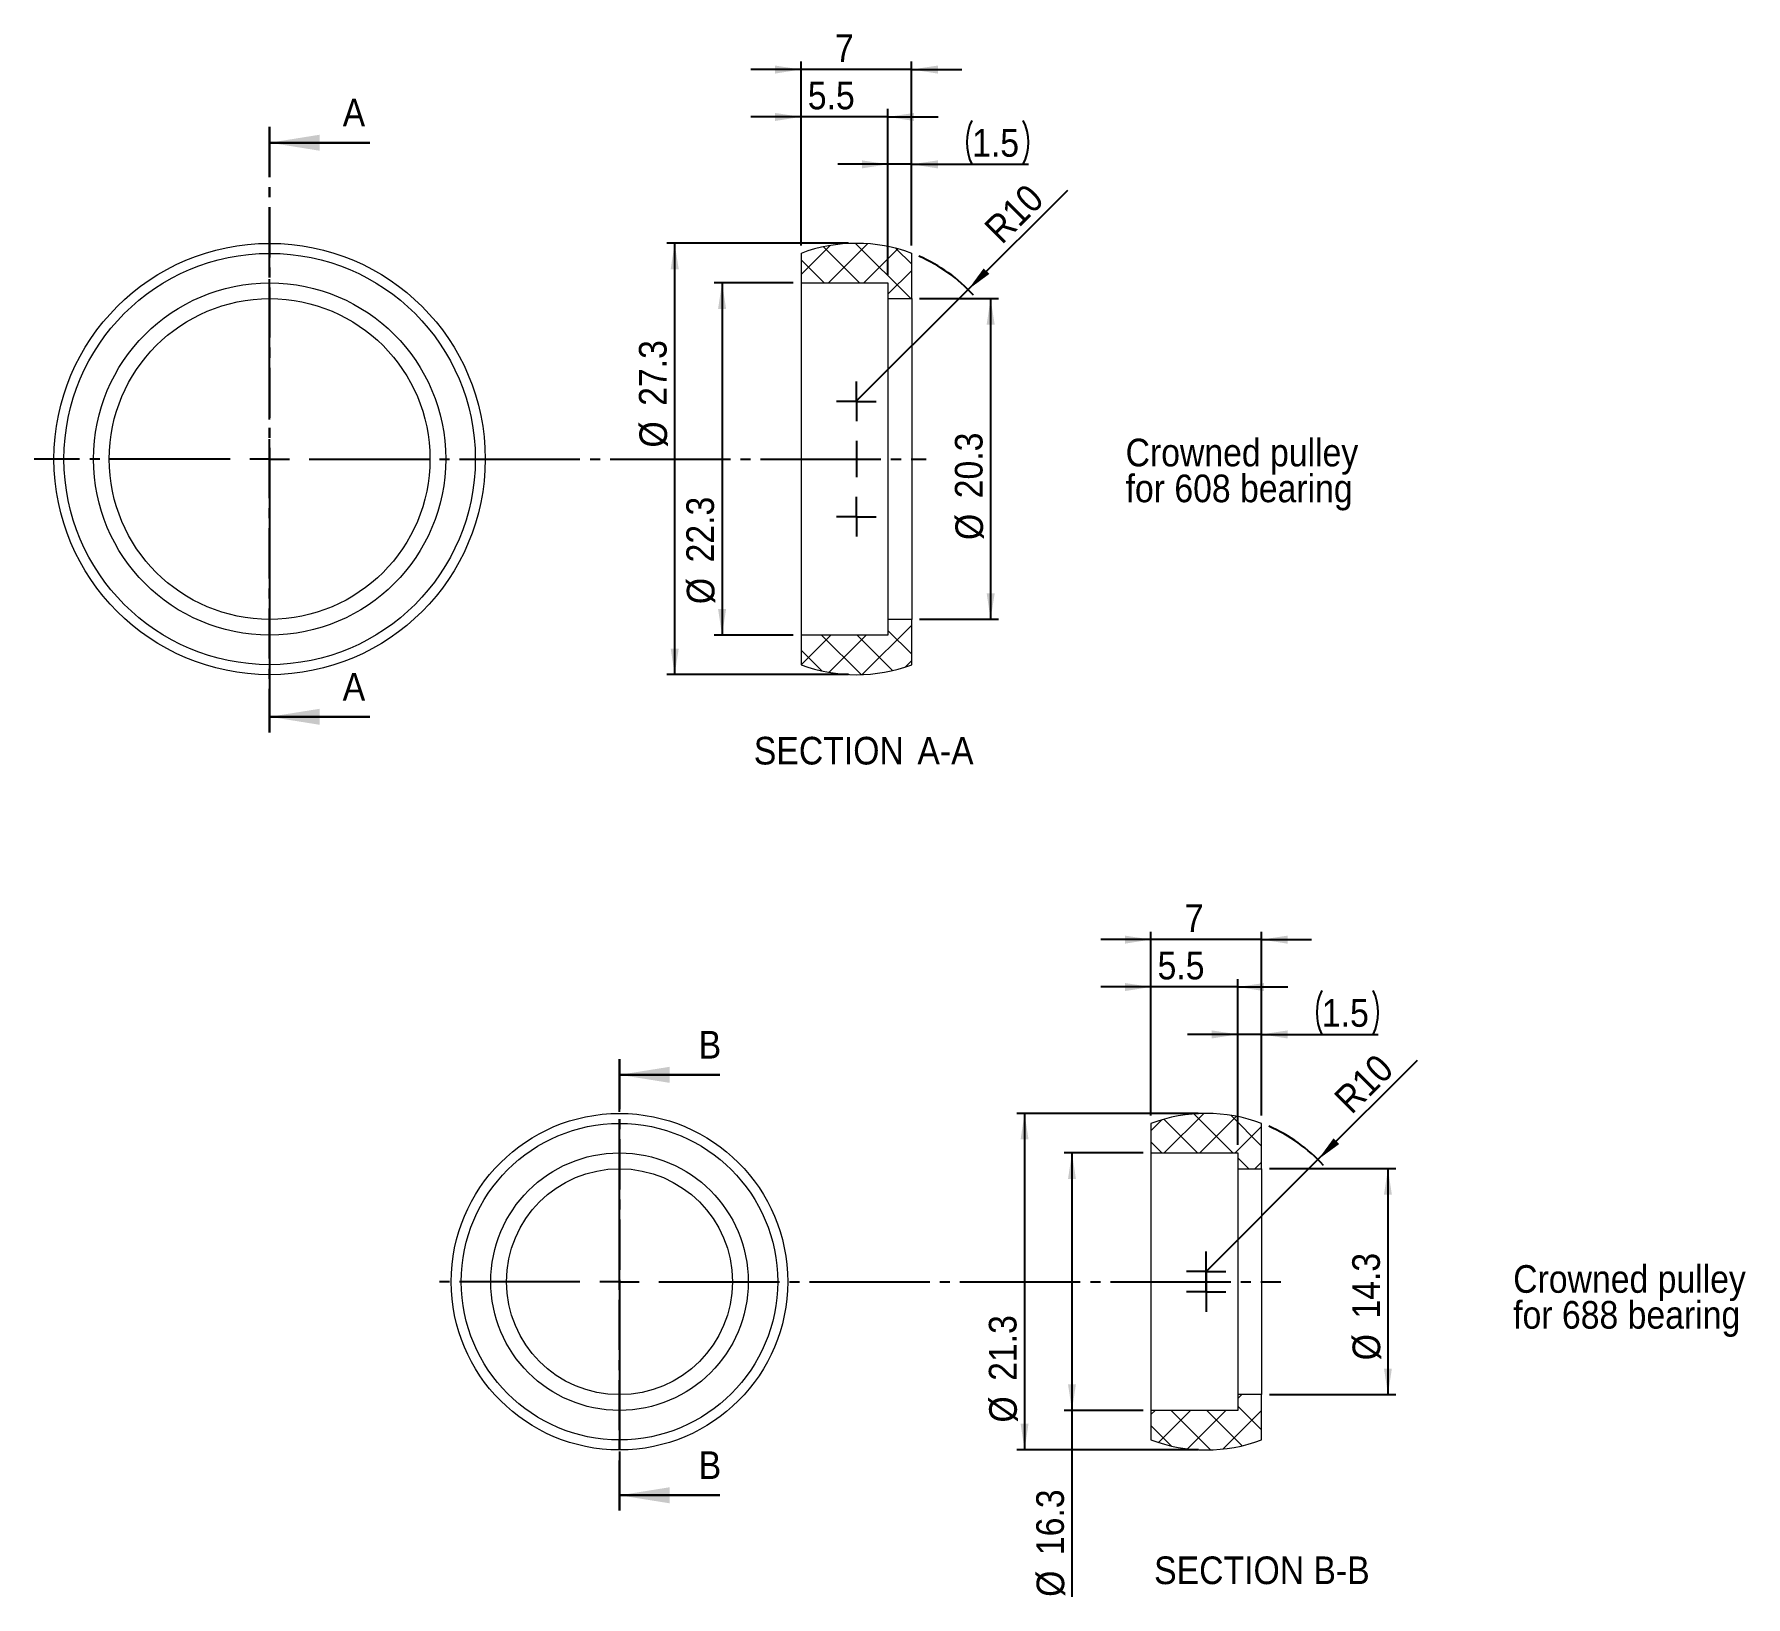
# Model space of a CAD drawing. Header units: millimetres. Extents: x 13 to 121, y 5 to 103.
import ezdxf

# ---------------------------------------------------------------- set-up
doc = ezdxf.new("R2010")
doc.units = ezdxf.units.MM
doc.header["$LTSCALE"] = 0.5
for name, pattern in [('SLD-Center', [19.05, 15.24, -1.27, 1.27, -1.27]), ('SLD-Solid', [0]), ('SLD-Thin-Thick-Chain', [10.16, 6.35, -1.27, 1.27, -1.27])]:
    doc.linetypes.add(name, pattern=pattern)
doc.layers.add('CENTER', color=2, linetype='SLD-Center')
doc.layers.add('DIMS', color=4, linetype='SLD-Solid')
doc.styles.add('SLDTEXTSTYLE0', font='GOTHIC.TTF', dxfattribs={"width": 0.913})
doc.dimstyles.new('SLDDIMSTYLE0', dxfattribs={"dimtxt": 1.75, "dimasz": 1.651, "dimexe": 0, "dimexo": 0.0625, "dimgap": 0.4375, "dimtad": 1, "dimrnd": 1e-09, "dimzin": 12, "dimdsep": 46, "dimtxsty": 'SLDTEXTSTYLE0', "dimsah": 1, "dimcen": 0.09, "dimadec": 0, "dimazin": 3, "dimtfac": 1, "dimtofl": 0, "dimtmove": 0, "dimatfit": 3, "dimfxl": 0, "dimfrac": 2, "dimtolj": 1, "dimtzin": 12, "dimarcsym": 0})
doc.dimstyles.new('SLDDIMSTYLE1', dxfattribs={"dimtxt": 1.75, "dimasz": 1.651, "dimexe": 0, "dimexo": 0.0625, "dimgap": 0.4375, "dimtad": 1, "dimrnd": 1e-09, "dimzin": 12, "dimdsep": 46, "dimtxsty": 'SLDTEXTSTYLE0', "dimsah": 1, "dimcen": 0, "dimadec": 0, "dimazin": 3, "dimtfac": 1, "dimtofl": 0, "dimtmove": 0, "dimatfit": 3, "dimfxl": 0, "dimfrac": 2, "dimtolj": 1, "dimtzin": 12, "dimarcsym": 0})
doc.dimstyles.new('SLDDIMSTYLE2', dxfattribs={"dimtxt": 1.75, "dimasz": 1.651, "dimexe": 0, "dimexo": 0.0625, "dimgap": 0.4375, "dimtad": 1, "dimrnd": 1e-09, "dimzin": 12, "dimdsep": 46, "dimtxsty": 'SLDTEXTSTYLE0', "dimsah": 1, "dimcen": 0.09, "dimadec": 0, "dimazin": 3, "dimtfac": 1, "dimtmove": 0, "dimatfit": 0, "dimfxl": 0, "dimfrac": 2, "dimtolj": 1, "dimtzin": 12, "dimarcsym": 0})

# ---------------------------------------------------------------- blocks, each defined once
blk = doc.blocks.new('SW_CENTERMARKSYMBOL_0')
at = {"layer": 'CENTER', "color": 0}
for p, q in [((0, 2.5), (0, 14.9)), ((0, 0), (0, 1.25)), ((-2.5, 0), (-14.9, 0)), ((0, 0), (-1.25, 0)), ((0, 0), (0, -1.25)), ((0, 0), (1.25, 0)), ((2.5, 0), (41.56, 0)), ((0, -2.5), (0, -14.9))]:
    blk.add_line(p, q, dxfattribs=at)
blk = doc.blocks.new('_D')
at = {"layer": 'DIMS'}
for p, q in [((68.77, 86.7), (73.77, 86.7)), ((73.27, 86.7), (73.27, 66.4)), ((68.77, 66.4), (73.77, 66.4))]:
    blk.add_line(p, q, dxfattribs=at)
for points in [[(73.27, 86.7), (73.02, 85.05), (73.53, 85.05)], [(73.27, 66.4), (73.53, 68.05), (73.02, 68.05)]]:
    blk.add_solid(points, dxfattribs=at)
at = {"layer": 'DIMS', "char_height": 1.75, "attachment_point": 1, "rotation": 90, "style": 'SLDTEXTSTYLE0'}
for s, insert in [('20.3', (71.01, 74.06, 6.83)), ('%%c', (71.04, 71.42, 6.83))]:
    blk.add_mtext(s, dxfattribs=dict(at, insert=insert))
blk = doc.blocks.new('_D_1')
at = {"layer": 'DIMS'}
for p, q in [((60.77, 87.7), (55.77, 87.7)), ((56.27, 87.7), (56.27, 65.4)), ((60.77, 65.4), (55.77, 65.4))]:
    blk.add_line(p, q, dxfattribs=at)
for points in [[(56.27, 87.7), (56.02, 86.05), (56.53, 86.05)], [(56.27, 65.4), (56.53, 67.05), (56.02, 67.05)]]:
    blk.add_solid(points, dxfattribs=at)
at = {"layer": 'DIMS', "char_height": 1.75, "attachment_point": 1, "rotation": 90, "style": 'SLDTEXTSTYLE0'}
for s, insert in [('22.3', (54.01, 70, 6.83)), ('%%c', (54.04, 67.36, 6.83))]:
    blk.add_mtext(s, dxfattribs=dict(at, insert=insert))
blk = doc.blocks.new('_D_2')
at = {"layer": 'DIMS'}
for p, q in [((64.27, 90.2), (52.77, 90.2)), ((53.27, 90.2), (53.27, 62.9)), ((64.27, 62.9), (52.77, 62.9))]:
    blk.add_line(p, q, dxfattribs=at)
for points in [[(53.27, 90.2), (53.02, 88.55), (53.53, 88.55)], [(53.27, 62.9), (53.53, 64.55), (53.02, 64.55)]]:
    blk.add_solid(points, dxfattribs=at)
at = {"layer": 'DIMS', "char_height": 1.75, "attachment_point": 1, "rotation": 90, "style": 'SLDTEXTSTYLE0'}
for s, insert in [('27.3', (51.01, 79.91, 6.83)), ('%%c', (51.04, 77.27, 6.83))]:
    blk.add_mtext(s, dxfattribs=dict(at, insert=insert))
blk = doc.blocks.new('_D_3')
at = {"layer": 'DIMS'}
for q in [(78.15, 93.57), (64.77, 80.2)]:
    blk.add_line((71.85, 87.27), q, dxfattribs=at)
blk.add_arc((64.77, 80.2), 10, 42.1376, 66.6503, dxfattribs=at)
blk.add_solid([(71.85, 87.27), (73.19, 88.26), (72.83, 88.61)], dxfattribs=at)
at = {"layer": 'DIMS', "insert": (72.74, 91.31, 6.83), "char_height": 1.75, "attachment_point": 1, "rotation": 45, "style": 'SLDTEXTSTYLE0'}
blk.add_mtext('R10', dxfattribs=at)
blk = doc.blocks.new('_D_4')
at = {"layer": 'DIMS'}
for p, q in [((61.27, 101.2), (58.1, 101.2)), ((61.27, 90.06), (61.27, 101.7)), ((68.27, 101.2), (61.27, 101.2)), ((68.27, 90.06), (68.27, 101.7)), ((68.27, 101.2), (71.45, 101.2))]:
    blk.add_line(p, q, dxfattribs=at)
for points in [[(61.27, 101.2), (59.62, 101.45), (59.62, 100.94)], [(68.27, 101.2), (69.93, 100.94), (69.93, 101.45)]]:
    blk.add_solid(points, dxfattribs=at)
at = {"layer": 'DIMS', "insert": (63.42, 103.43, 6.83), "char_height": 1.75, "attachment_point": 1, "style": 'SLDTEXTSTYLE0'}
blk.add_mtext('7', dxfattribs=at)
blk = doc.blocks.new('_D_5')
at = {"layer": 'DIMS'}
for p, q in [((61.27, 90.06), (61.27, 98.7)), ((66.77, 88.2), (66.77, 98.7)), ((61.27, 98.2), (58.1, 98.2)), ((66.77, 98.2), (61.27, 98.2)), ((66.77, 98.2), (69.95, 98.2))]:
    blk.add_line(p, q, dxfattribs=at)
for points in [[(61.27, 98.2), (59.62, 98.45), (59.62, 97.94)], [(66.77, 98.2), (68.43, 97.94), (68.43, 98.45)]]:
    blk.add_solid(points, dxfattribs=at)
at = {"layer": 'DIMS', "insert": (61.7, 100.43, 6.83), "char_height": 1.75, "attachment_point": 1, "style": 'SLDTEXTSTYLE0'}
blk.add_mtext('5.5', dxfattribs=at)
blk = doc.blocks.new('_D_6')
at = {"layer": 'DIMS'}
for p, q in [((66.77, 88.2), (66.77, 95.7)), ((68.27, 90.06), (68.27, 95.7)), ((66.77, 95.2), (63.6, 95.2)), ((68.27, 95.2), (66.77, 95.2)), ((68.27, 95.2), (75.66, 95.2))]:
    blk.add_line(p, q, dxfattribs=at)
for centre, start, end in [((74.87, 96.59), 153.4349, 206.5651), ((72.55, 96.59), 333.4349, 26.5651)]:
    blk.add_arc(centre, 3.11, start, end, dxfattribs=at)
for points in [[(66.77, 95.2), (65.12, 95.45), (65.12, 94.94)], [(68.27, 95.2), (69.93, 94.94), (69.93, 95.45)]]:
    blk.add_solid(points, dxfattribs=at)
at = {"layer": 'DIMS', "insert": (72.1, 97.43, 6.83), "char_height": 1.75, "attachment_point": 1, "style": 'SLDTEXTSTYLE0'}
blk.add_mtext('1.5', dxfattribs=at)
blk = doc.blocks.new('SW_NOTE_0')
at = {"layer": 'DIMS', "color": 0, "char_height": 1.75, "attachment_point": 2, "style": 'SLDTEXTSTYLE0'}
for s, insert in [('SECTION', (4.79, 2.24)), (' A-A', (11.88, 2.24))]:
    blk.add_mtext(s, dxfattribs=dict(at, insert=insert))
blk = doc.blocks.new('SW_NOTE_1')
at = {"layer": 'DIMS', "color": 0, "char_height": 1.75, "attachment_point": 1, "style": 'SLDTEXTSTYLE0'}
for s, insert in [('Crowned pulley ', (0, 2.24)), ('for 608 bearing', (0, -0.03))]:
    blk.add_mtext(s, dxfattribs=dict(at, insert=insert))
blk = doc.blocks.new('SW_CENTERMARKSYMBOL_1')
at = {"layer": 'CENTER', "color": 0}
for p, q in [((0, 0), (0, 1.25)), ((0, 0), (-1.25, 0)), ((0, 0), (1.25, 0)), ((0, 0), (0, -1.25)), ((0, -2.5), (0, -4.8)), ((0, -7.3), (0, -6.05)), ((0, -7.3), (-1.25, -7.3)), ((0, -7.3), (1.25, -7.3)), ((0, -7.3), (0, -8.55))]:
    blk.add_line(p, q, dxfattribs=at)
blk = doc.blocks.new('SW_CENTERMARKSYMBOL_2')
at = {"layer": 'CENTER', "color": 0}
for p, q in [((0, 2.5), (0, 11.9)), ((0, 0), (0, 1.25)), ((-2.5, 0), (-11.9, 0)), ((0, 0), (-1.25, 0)), ((0, 0), (0, -1.25)), ((0, 0), (1.25, 0)), ((2.5, 0), (41.87, 0)), ((0, -2.5), (0, -11.9))]:
    blk.add_line(p, q, dxfattribs=at)
blk = doc.blocks.new('_D_7')
at = {"layer": 'DIMS'}
for p, q in [((90.92, 31.63), (98.92, 31.63)), ((98.42, 31.63), (98.42, 17.33)), ((90.92, 17.33), (98.92, 17.33))]:
    blk.add_line(p, q, dxfattribs=at)
for points in [[(98.42, 31.63), (98.17, 29.98), (98.67, 29.98)], [(98.42, 17.33), (98.67, 18.98), (98.17, 18.98)]]:
    blk.add_solid(points, dxfattribs=at)
at = {"layer": 'DIMS', "char_height": 1.75, "attachment_point": 1, "rotation": 90, "style": 'SLDTEXTSTYLE0'}
for s, insert in [('14.3', (96.16, 22.14, 6.83)), ('%%c', (96.18, 19.5, 6.83))]:
    blk.add_mtext(s, dxfattribs=dict(at, insert=insert))
blk = doc.blocks.new('_D_8')
at = {"layer": 'DIMS'}
for p, q in [((82.92, 32.63), (77.92, 32.63)), ((78.42, 32.63), (78.42, 16.33)), ((82.92, 16.33), (77.92, 16.33)), ((78.42, 16.33), (78.42, 4.53))]:
    blk.add_line(p, q, dxfattribs=at)
for points in [[(78.42, 32.63), (78.17, 30.98), (78.67, 30.98)], [(78.42, 16.33), (78.67, 17.98), (78.17, 17.98)]]:
    blk.add_solid(points, dxfattribs=at)
at = {"layer": 'DIMS', "char_height": 1.75, "attachment_point": 1, "rotation": 90, "style": 'SLDTEXTSTYLE0'}
for s, insert in [('16.3', (76.16, 7.17, 6.83)), ('%%c', (76.18, 4.53, 6.83))]:
    blk.add_mtext(s, dxfattribs=dict(at, insert=insert))
blk = doc.blocks.new('_D_9')
at = {"layer": 'DIMS'}
for p, q in [((86.42, 35.13), (74.92, 35.13)), ((75.42, 35.13), (75.42, 13.83)), ((86.42, 13.83), (74.92, 13.83))]:
    blk.add_line(p, q, dxfattribs=at)
for points in [[(75.42, 35.13), (75.17, 33.48), (75.67, 33.48)], [(75.42, 13.83), (75.67, 15.48), (75.17, 15.48)]]:
    blk.add_solid(points, dxfattribs=at)
at = {"layer": 'DIMS', "char_height": 1.75, "attachment_point": 1, "rotation": 90, "style": 'SLDTEXTSTYLE0'}
for s, insert in [('21.3', (73.16, 18.2, 6.83)), ('%%c', (73.18, 15.56, 6.83))]:
    blk.add_mtext(s, dxfattribs=dict(at, insert=insert))
blk = doc.blocks.new('_D_10')
at = {"layer": 'DIMS'}
for q in [(100.3, 38.5), (86.92, 25.13)]:
    blk.add_line((93.99, 32.2), q, dxfattribs=at)
blk.add_arc((86.92, 25.13), 10, 42.1376, 66.6503, dxfattribs=at)
blk.add_solid([(93.99, 32.2), (95.34, 33.19), (94.98, 33.55)], dxfattribs=at)
at = {"layer": 'DIMS', "insert": (94.88, 36.24, 6.83), "char_height": 1.75, "attachment_point": 1, "rotation": 45, "style": 'SLDTEXTSTYLE0'}
blk.add_mtext('R10', dxfattribs=at)
blk = doc.blocks.new('_D_11')
at = {"layer": 'DIMS'}
for p, q in [((83.42, 34.99), (83.42, 46.63)), ((90.42, 34.99), (90.42, 46.63)), ((83.42, 46.13), (80.24, 46.13)), ((90.42, 46.13), (83.42, 46.13)), ((90.42, 46.13), (93.59, 46.13))]:
    blk.add_line(p, q, dxfattribs=at)
for points in [[(83.42, 46.13), (81.77, 46.38), (81.77, 45.87)], [(90.42, 46.13), (92.07, 45.87), (92.07, 46.38)]]:
    blk.add_solid(points, dxfattribs=at)
at = {"layer": 'DIMS', "insert": (85.56, 48.36, 6.83), "char_height": 1.75, "attachment_point": 1, "style": 'SLDTEXTSTYLE0'}
blk.add_mtext('7', dxfattribs=at)
blk = doc.blocks.new('_D_12')
at = {"layer": 'DIMS'}
for p, q in [((83.42, 34.99), (83.42, 43.63)), ((88.92, 33.13), (88.92, 43.63)), ((83.42, 43.13), (80.24, 43.13)), ((88.92, 43.13), (83.42, 43.13)), ((88.92, 43.13), (92.09, 43.13))]:
    blk.add_line(p, q, dxfattribs=at)
for points in [[(83.42, 43.13), (81.77, 43.38), (81.77, 42.87)], [(88.92, 43.13), (90.57, 42.87), (90.57, 43.38)]]:
    blk.add_solid(points, dxfattribs=at)
at = {"layer": 'DIMS', "insert": (83.84, 45.36, 6.83), "char_height": 1.75, "attachment_point": 1, "style": 'SLDTEXTSTYLE0'}
blk.add_mtext('5.5', dxfattribs=at)
blk = doc.blocks.new('_D_13')
at = {"layer": 'DIMS'}
for p, q in [((88.92, 40.13), (85.74, 40.13)), ((88.92, 33.13), (88.92, 40.63)), ((90.42, 40.13), (88.92, 40.13)), ((90.42, 34.99), (90.42, 40.63)), ((90.42, 40.13), (97.8, 40.13))]:
    blk.add_line(p, q, dxfattribs=at)
for centre, start, end in [((97.02, 41.52), 153.4349, 206.5651), ((94.7, 41.52), 333.4349, 26.5651)]:
    blk.add_arc(centre, 3.11, start, end, dxfattribs=at)
for points in [[(88.92, 40.13), (87.27, 40.38), (87.27, 39.87)], [(90.42, 40.13), (92.07, 39.87), (92.07, 40.38)]]:
    blk.add_solid(points, dxfattribs=at)
at = {"layer": 'DIMS', "insert": (94.24, 42.36, 6.83), "char_height": 1.75, "attachment_point": 1, "style": 'SLDTEXTSTYLE0'}
blk.add_mtext('1.5', dxfattribs=at)
blk = doc.blocks.new('SW_NOTE_2')
at = {"layer": 'DIMS', "color": 0, "char_height": 1.75, "attachment_point": 2, "style": 'SLDTEXTSTYLE0'}
for s, insert in [('SECTION', (4.79, 2.24)), (' B-B', (11.61, 2.24))]:
    blk.add_mtext(s, dxfattribs=dict(at, insert=insert))
blk = doc.blocks.new('SW_NOTE_3')
at = {"layer": 'DIMS', "color": 0, "char_height": 1.75, "attachment_point": 1, "style": 'SLDTEXTSTYLE0'}
for s, insert in [('Crowned pulley ', (0, 2.24)), ('for 688 bearing', (0, -0.03))]:
    blk.add_mtext(s, dxfattribs=dict(at, insert=insert))
blk = doc.blocks.new('SW_CENTERMARKSYMBOL_3')
at = {"layer": 'CENTER', "color": 0}
for p, q in [((0, 0), (0, 1.25)), ((0, 0), (-1.25, 0)), ((0, 0), (1.25, 0)), ((0, 0), (0, -1.25)), ((0, -1.3), (0, -0.05)), ((0, -1.3), (-1.25, -1.3)), ((0, -1.3), (1.25, -1.3)), ((0, -1.3), (0, -2.55))]:
    blk.add_line(p, q, dxfattribs=at)

msp = doc.modelspace()

# ---------------------------------------------------------------- hatches: boundary and pattern name
at = {"layer": 'DIMS', "linetype": 'SLD-Solid', "lineweight": 0}
h = msp.add_hatch(dxfattribs=at)
h.set_pattern_fill('ANSI37', color=256, scale=0.5, style=0)
edge = h.paths.add_edge_path(flags=0)
edge.add_line((68.274, 86.696), (68.274, 89.564))
edge.add_arc((64.774, 80.196), 10, 69.51268, 110.48732)
edge.add_line((61.274, 89.564), (61.274, 87.696))
edge.add_line((61.274, 87.696), (66.774, 87.696))
edge.add_line((66.774, 87.696), (66.774, 86.696))
edge.add_line((66.774, 86.696), (68.274, 86.696))
h = msp.add_hatch(dxfattribs=at)
h.set_pattern_fill('ANSI37', color=256, scale=0.5, style=0)
edge = h.paths.add_edge_path(flags=0)
edge.add_line((61.274, 65.396), (61.274, 63.529))
edge.add_arc((64.774, 72.896), 10, 249.51268, 290.48732)
edge.add_line((68.274, 63.529), (68.274, 66.396))
edge.add_line((68.274, 66.396), (66.774, 66.396))
edge.add_line((66.774, 66.396), (66.774, 65.396))
edge.add_line((66.774, 65.396), (61.274, 65.396))
h = msp.add_hatch(dxfattribs=at)
h.set_pattern_fill('ANSI37', color=256, scale=0.5, style=0)
edge = h.paths.add_edge_path(flags=0)
edge.add_line((90.42, 31.627), (90.42, 34.495))
edge.add_arc((86.92, 25.127), 10, 69.51268, 110.48732)
edge.add_line((83.42, 34.495), (83.42, 32.627))
edge.add_line((83.42, 32.627), (88.92, 32.627))
edge.add_line((88.92, 32.627), (88.92, 31.627))
edge.add_line((88.92, 31.627), (90.42, 31.627))
h = msp.add_hatch(dxfattribs=at)
h.set_pattern_fill('ANSI37', color=256, scale=0.5, style=0)
edge = h.paths.add_edge_path(flags=0)
edge.add_line((83.42, 16.327), (83.42, 14.46))
edge.add_arc((86.92, 23.827), 10, 249.51268, 290.48732)
edge.add_line((90.42, 14.46), (90.42, 17.327))
edge.add_line((90.42, 17.327), (88.92, 17.327))
edge.add_line((88.92, 17.327), (88.92, 16.327))
edge.add_line((88.92, 16.327), (83.42, 16.327))

# ---------------------------------------------------------------- linework, layer by layer
at = {"color": 7, "linetype": 'SLD-Solid', "lineweight": 15}
for p, q in [((61.274, 89.564), (61.274, 87.696)), ((68.274, 86.696), (68.274, 89.564)), ((61.274, 87.696), (66.774, 87.696)), ((61.274, 87.696), (61.274, 65.396)), ((66.774, 87.696), (66.774, 86.696)), ((66.774, 86.696), (66.774, 66.396)), ((66.774, 86.696), (68.274, 86.696)), ((68.274, 86.696), (68.274, 66.396)), ((68.274, 66.396), (66.774, 66.396)), ((66.774, 66.396), (66.774, 65.396)), ((68.274, 63.529), (68.274, 66.396)), ((66.774, 65.396), (61.274, 65.396)), ((61.274, 65.396), (61.274, 63.529)), ((83.42, 34.495), (83.42, 32.627)), ((90.42, 31.627), (90.42, 34.495)), ((83.42, 32.627), (88.92, 32.627)), ((83.42, 32.627), (83.42, 16.327)), ((88.92, 32.627), (88.92, 31.627)), ((88.92, 31.627), (90.42, 31.627)), ((88.92, 31.627), (88.92, 17.327)), ((90.42, 31.627), (90.42, 17.327)), ((88.92, 16.327), (83.42, 16.327)), ((83.42, 16.327), (83.42, 14.46)), ((88.92, 17.327), (88.92, 16.327)), ((90.42, 17.327), (88.92, 17.327)), ((90.42, 14.46), (90.42, 17.327))]:
    msp.add_line(p, q, dxfattribs=at)
for centre, radius in [((27.634, 76.546), 13.65), ((27.634, 76.546), 13.017), ((27.634, 76.546), 11.15), ((27.634, 76.546), 10.15), ((49.779, 24.477), 10.65), ((49.779, 24.477), 10.017), ((49.779, 24.477), 8.15), ((49.779, 24.477), 7.15)]:
    msp.add_circle(centre, radius, dxfattribs=at)
for centre, start, end in [((64.774, 80.196), 69.51268, 110.48732), ((64.774, 72.896), 249.51268, 290.48732), ((86.92, 25.127), 69.51268, 110.48732), ((86.92, 23.827), 249.51268, 290.48732)]:
    msp.add_arc(centre, 10, start, end, dxfattribs=at)
at = {"layer": 'DIMS', "color": 5, "linetype": 'SLD-Thin-Thick-Chain', "lineweight": 30}
for p, q in [((27.634, 97.565), (27.634, 59.23)), ((49.779, 38.569), (49.779, 9.957))]:
    msp.add_line(p, q, dxfattribs=at)
at = {"layer": 'DIMS', "color": 5, "linetype": 'SLD-Solid', "lineweight": 30}
for p, q in [((33.984, 96.565), (27.634, 96.565)), ((33.984, 60.23), (27.634, 60.23)), ((56.129, 37.569), (49.779, 37.569)), ((56.129, 10.957), (49.779, 10.957))]:
    msp.add_line(p, q, dxfattribs=at)
at = {"layer": 'DIMS', "color": 5, "linetype": 'SLD-Thin-Thick-Chain', "lineweight": 30}
for points in [[(27.634, 96.565), (30.809, 96.057), (30.809, 97.073)], [(27.634, 60.23), (30.809, 59.722), (30.809, 60.738)], [(49.779, 37.569), (52.954, 37.061), (52.954, 38.077)], [(49.779, 10.957), (52.954, 10.449), (52.954, 11.465)]]:
    msp.add_solid(points, dxfattribs=at)

# ---------------------------------------------------------------- block references
at = {"layer": 'CENTER'}
for name, p in [('SW_CENTERMARKSYMBOL_0', (27.634, 76.546)), ('SW_CENTERMARKSYMBOL_1', (64.774, 80.196)), ('SW_CENTERMARKSYMBOL_2', (49.779, 24.477)), ('SW_CENTERMARKSYMBOL_3', (86.92, 25.127))]:
    msp.add_blockref(name, p, dxfattribs=at)
at = {"layer": 'DIMS'}
for name, p in [('SW_NOTE_1', (81.814, 75.591)), ('SW_NOTE_0', (58.24, 56.721)), ('SW_NOTE_3', (106.348, 23.283)), ('SW_NOTE_2', (83.578, 4.844))]:
    msp.add_blockref(name, p, dxfattribs=at)

# ---------------------------------------------------------------- texts
at = {"layer": 'DIMS', "color": 5, "linetype": 'SLD-Thin-Thick-Chain', "lineweight": 30, "char_height": 1.75, "attachment_point": 1, "style": 'SLDTEXTSTYLE0'}
for s, insert in [('A', (32.258, 99.344)), ('A', (32.258, 63.009)), ('B', (54.79, 40.348)), ('B', (54.79, 13.736))]:
    msp.add_mtext(s, dxfattribs=dict(at, insert=insert))

# ---------------------------------------------------------------- dimensions: what is measured, and where the dimension line sits
at = {"layer": 'DIMS'}
for base, p1, p2, picture, middle in [((61.274, 101.196), (68.274, 89.564), (61.274, 89.564), '_D_4', (64.774, 101.196)), ((61.274, 98.196), (66.774, 87.696), (61.274, 89.564), '_D_5', (64.024, 98.196)), ((83.42, 46.127), (90.42, 34.495), (83.42, 34.495), '_D_11', (86.92, 46.127)), ((83.42, 43.127), (88.92, 32.627), (83.42, 34.495), '_D_12', (86.17, 43.127))]:
    dim = msp.add_linear_dim(base=base, p1=p1, p2=p2, dimstyle='SLDDIMSTYLE2', dxfattribs=at)
    dim.commit()
    dim.dimension.update_dxf_attribs({"geometry": picture, "text_midpoint": middle, "dimtype": 160})
for base, p1, p2, picture, middle in [((66.774, 95.196), (68.274, 89.564), (66.774, 87.696), '_D_6', (73.712, 95.196)), ((88.92, 40.127), (90.42, 34.495), (88.92, 32.627), '_D_13', (95.858, 40.127))]:
    dim = msp.add_linear_dim(base=base, p1=p1, p2=p2, text='(<>)', dimstyle='SLDDIMSTYLE2', dxfattribs=at)
    dim.commit()
    dim.dimension.update_dxf_attribs({"geometry": picture, "text_midpoint": middle, "dimtype": 160})
for center, mpoint, picture, middle in [((64.774, 80.196), (71.846, 87.267), '_D_3', (76.274, 91.696)), ((86.92, 25.127), (93.991, 32.198), '_D_10', (98.42, 36.627))]:
    dim = msp.add_radius_dim(center=center, mpoint=mpoint, dimstyle='SLDDIMSTYLE1', dxfattribs=at)
    dim.commit()
    dim.dimension.update_dxf_attribs({"geometry": picture, "text_midpoint": middle, "dimtype": 164})
for base, p1, p2, picture, middle in [((53.274, 62.896), (64.774, 90.196), (64.774, 62.896), '_D_2', (53.274, 81.562)), ((56.274, 65.396), (61.274, 87.696), (61.274, 65.396), '_D_1', (56.274, 71.65)), ((73.274, 66.396), (68.274, 86.696), (68.274, 66.396), '_D', (73.274, 75.71)), ((75.42, 13.827), (86.92, 35.127), (86.92, 13.827), '_D_9', (75.42, 19.857)), ((78.42, 16.327), (83.42, 32.627), (83.42, 16.327), '_D_8', (78.42, 8.827)), ((98.42, 17.327), (90.42, 31.627), (90.42, 17.327), '_D_7', (98.42, 23.796))]:
    dim = msp.add_linear_dim(base=base, p1=p1, p2=p2, angle=90, text='%%c<>', dimstyle='SLDDIMSTYLE0', dxfattribs=at)
    dim.commit()
    dim.dimension.update_dxf_attribs({"geometry": picture, "text_midpoint": middle, "dimtype": 160})

doc.saveas('drawing.dxf')
